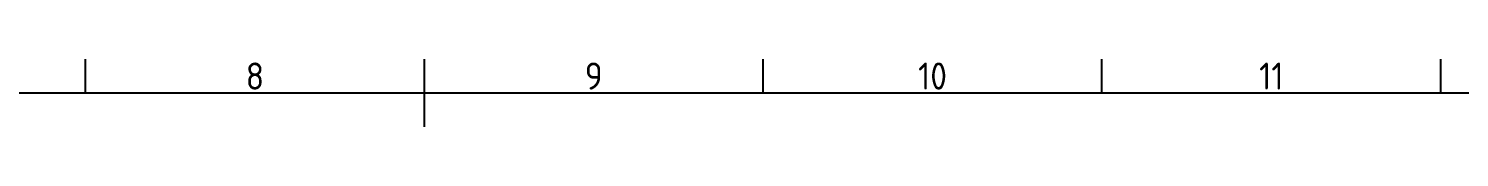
# Model space of a CAD drawing. Header units: millimetres. Extents: x -423347 to 1063494, y -223262 to 828147.
# Drawn here: x 216703 to 590448, y 783896 to 801597 of the extents above; entities that cross this region are included whole.
import ezdxf
from ezdxf.enums import TextEntityAlignment as Align

# ---------------------------------------------------------------- set-up
doc = ezdxf.new("R2010")
doc.units = ezdxf.units.MM
doc.layers.add('Title Block', color=7, linetype='Continuous')
doc.styles.add('ISO Proportional', font='isocp.shx')

# ---------------------------------------------------------------- blocks, each defined once
blk = doc.blocks.new('ISO A1 title block')
at = {"layer": 'Title Block'}
for p, q in [((370, 574), (370, 579)), ((420, 569), (420, 579)), ((470, 574), (470, 579)), ((520, 574), (520, 579)), ((570, 574), (570, 579)), ((820, 574), (20, 574))]:
    blk.add_line(p, q, dxfattribs=at)
at = {"layer": 'Title Block', "style": 'ISO Proportional'}
for s, p in [('8', (395, 576.5)), ('9', (445, 576.5)), ('10', (495, 576.5)), ('11', (545, 576.5))]:
    blk.add_text(s, height=4, dxfattribs=at).set_placement(p, align=Align.MIDDLE)
at = {"layer": 'Title Block', "style": 'ISO Proportional', "flags": 8}
for tag, p in [('DESIGNED_BY', (652, 43)), ('CHECKED_BY', (684, 43)), ('APPROVED_BY_DATE', (709, 43)), ('FILENAME', (747, 43)), ('DATE', (772, 43)), ('SCALE', (802, 43)), ('EDITION', (787, 23)), ('SHEET', (802, 23))]:
    blk.add_attdef(tag, text='', height=2.5, dxfattribs=at).set_placement(p, align=Align.MIDDLE_LEFT)
for tag, height, p in [('TITLE', 5, (772.5, 35)), ('OWNER', 5, (687.5, 30)), ('DRAWING_NUMBER', 3, (755, 25))]:
    blk.add_attdef(tag, text='', height=height, dxfattribs=at).set_placement(p, align=Align.MIDDLE)

msp = doc.modelspace()

# ---------------------------------------------------------------- block references
at = {"layer": 'Title Block', "xscale": 1770.048651675113, "yscale": 1770.048651675113, "zscale": 1770.048651675113}
msp.add_blockref('ISO A1 title block', (-423346.992, -223261.641), dxfattribs=at)

doc.saveas('drawing.dxf')
